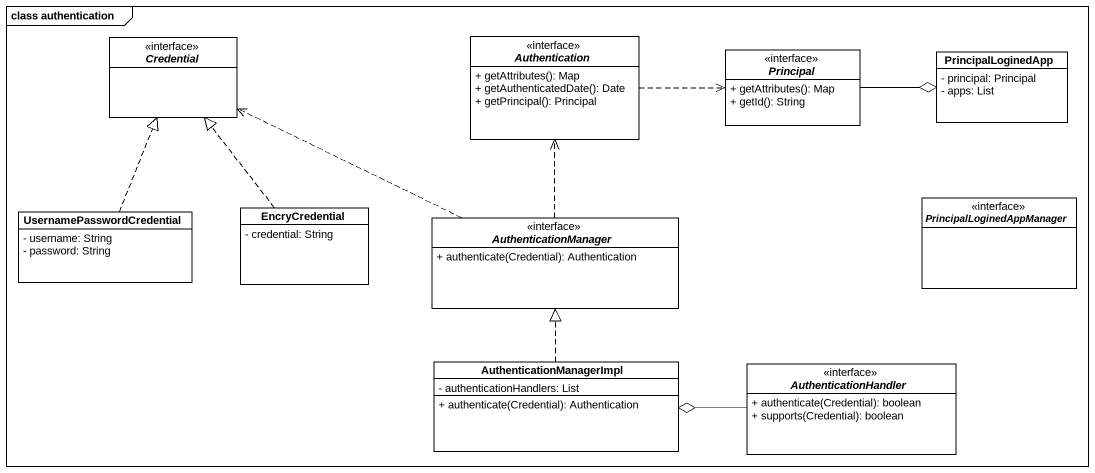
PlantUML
@startuml
mainframe class authentication
hide circle
hide empty members
skinparam classAttributeIconSize 0
interface Credential <<interface>>
interface Authentication <<interface>> {
  + getAttributes(): Map
  + getAuthenticatedDate(): Date
  + getPrincipal(): Principal
}
interface Principal <<interface>> {
  + getAttributes(): Map
  + getId(): String
}
class PrincipalLoginedApp {
  - principal: Principal
  - apps: List
}
class UsernamePasswordCredential {
  - username: String
  - password: String
}
class EncryCredential {
  - credential: String
}
interface AuthenticationManager <<interface>> {
  + authenticate(Credential): Authentication
}
interface PrincipalLoginedAppManager <<interface>>
class AuthenticationManagerImpl {
  - authenticationHandlers: List
  + authenticate(Credential): Authentication
}
interface AuthenticationHandler <<interface>> {
  + authenticate(Credential): boolean
  + supports(Credential): boolean
}
Authentication .right.> Principal
Principal -right-o PrincipalLoginedApp
UsernamePasswordCredential .up.|> Credential
EncryCredential .up.|> Credential
AuthenticationManager .left.> Credential
AuthenticationManager .up.> Authentication
AuthenticationManagerImpl .up.|> AuthenticationManager
AuthenticationHandler -left-o AuthenticationManagerImpl
@enduml
